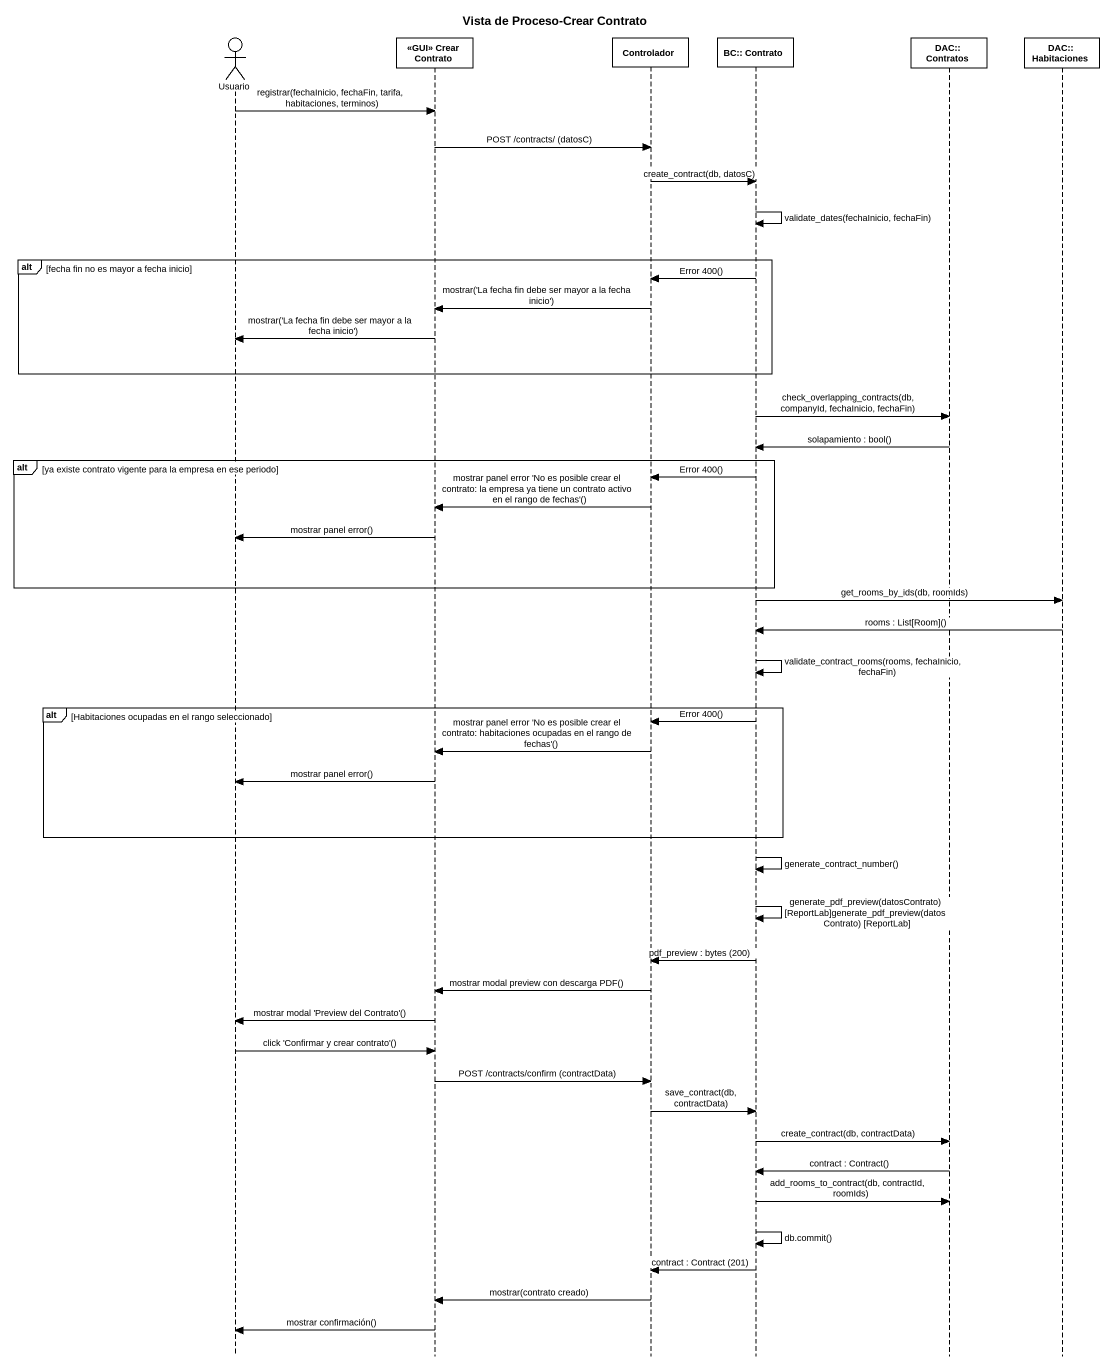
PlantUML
@startuml
title Vista de Proceso-Crear Contrato
hide footbox
actor Usuario
participant "<<GUI>> Crear Contrato" as GUI_Crear_Contrato
participant Controlador
participant "BC:: Contrato" as BC_Contrato
participant "DAC:: Contratos" as DAC_Contratos
participant "DAC:: Habitaciones" as DAC_Habitaciones

Usuario -> GUI_Crear_Contrato : registrar(fechaInicio, fechaFin, tarifa, habitaciones, terminos)
GUI_Crear_Contrato -> Controlador : POST /contracts/ (datosC)
Controlador -> BC_Contrato : create_contract(db, datosC)
BC_Contrato -> BC_Contrato : validate_dates(fechaInicio, fechaFin)
alt fecha fin no es mayor a fecha inicio
  BC_Contrato -> Controlador : Error 400()
  Controlador -> GUI_Crear_Contrato : mostrar('La fecha fin debe ser mayor a la fecha inicio')
  GUI_Crear_Contrato -> Usuario : mostrar('La fecha fin debe ser mayor a la fecha inicio')
end
BC_Contrato -> DAC_Contratos : check_overlapping_contracts(db, companyId, fechaInicio, fechaFin)
DAC_Contratos -> BC_Contrato : solapamiento : bool()
alt ya existe contrato vigente para la empresa en ese periodo
  BC_Contrato -> Controlador : Error 400()
  Controlador -> GUI_Crear_Contrato : mostrar panel error 'No es posible crear el contrato: la empresa ya tiene un contrato activo en el rango de fechas'()
  GUI_Crear_Contrato -> Usuario : mostrar panel error()
end
BC_Contrato -> DAC_Habitaciones : get_rooms_by_ids(db, roomIds)
DAC_Habitaciones -> BC_Contrato : rooms : List[Room]()
BC_Contrato -> BC_Contrato : validate_contract_rooms(rooms, fechaInicio, fechaFin)
alt Habitaciones ocupadas en el rango seleccionado
  BC_Contrato -> Controlador : Error 400()
  Controlador -> GUI_Crear_Contrato : mostrar panel error 'No es posible crear el contrato: habitaciones ocupadas en el rango de fechas'()
  GUI_Crear_Contrato -> Usuario : mostrar panel error()
end
BC_Contrato -> BC_Contrato : generate_contract_number()
BC_Contrato -> BC_Contrato : generate_pdf_preview(datosContrato) [ReportLab]generate_pdf_preview(datosContrato) [ReportLab]
BC_Contrato -> Controlador : pdf_preview : bytes (200)
Controlador -> GUI_Crear_Contrato : mostrar modal preview con descarga PDF()
GUI_Crear_Contrato -> Usuario : mostrar modal 'Preview del Contrato'()
Usuario -> GUI_Crear_Contrato : click 'Confirmar y crear contrato'()
GUI_Crear_Contrato -> Controlador : POST /contracts/confirm (contractData)
Controlador -> BC_Contrato : save_contract(db, contractData)
BC_Contrato -> DAC_Contratos : create_contract(db, contractData)
DAC_Contratos -> BC_Contrato : contract : Contract()
BC_Contrato -> DAC_Contratos : add_rooms_to_contract(db, contractId, roomIds)
BC_Contrato -> BC_Contrato : db.commit()
BC_Contrato -> Controlador : contract : Contract (201)
Controlador -> GUI_Crear_Contrato : mostrar(contrato creado)
GUI_Crear_Contrato -> Usuario : mostrar confirmación()
@enduml
